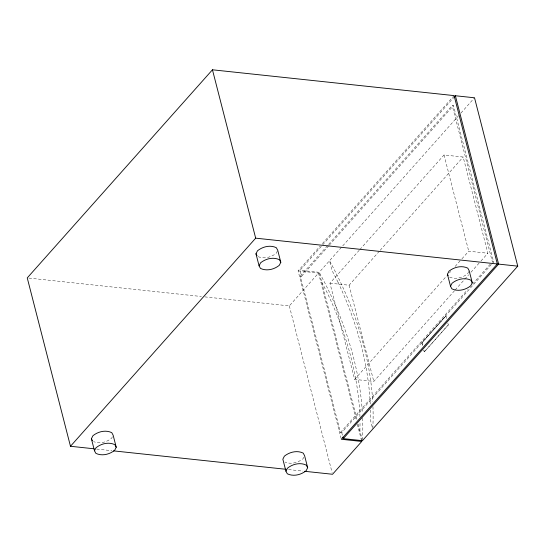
<?xml version="1.0" encoding="UTF-8"?>
<svg xmlns="http://www.w3.org/2000/svg" width="545" height="545" viewBox="0 0 545 545"><rect width="100%" height="100%" fill="white"/><g stroke="black" fill="none" stroke-linecap="round" stroke-linejoin="round"><path stroke-width="0.41" stroke-dasharray="2.73 2.04" d="M359.925 430.891L360.047 421.523M370.355 409.942L370.232 419.303L372.33 427.457M112.372 436.736L111.609 438.255C106.704 442.186 99.51 444.243 93.563 441.607M277.344 251.027L276.199 253.309C271.294 257.233 264.1 259.291 258.153 256.654M303.824 457.187L303.054 458.706C298.149 462.63 290.955 464.687 285.015 462.051M468.789 271.478L467.644 273.76C462.739 277.684 455.545 279.742 449.598 277.105M341.122 438.446L298.101 270.899L320.147 246.136M322.408 243.595L454.101 95.607M491.365 264.495L341.749 432.614L340.475 432.478L300.336 276.145L301.61 276.281L300.063 270.266L454.251 97.01M300.336 276.145L328.001 245.059M328.567 244.419L452.207 105.478L453.488 105.614L493.627 261.954L491.931 263.855M301.61 276.281L328.71 245.829M329.275 245.196L453.488 105.614M204.777 296.875L289.32 305.902L318.525 273.086L356.273 420.093M458.706 115.56L319.213 272.309L300.063 270.266M460.968 113.019L474.525 97.787M454.55 290.683L373.795 381.432L354.645 379.388L329.943 283.175L359.312 250.175M359.877 249.542L444.025 154.984L463.168 157.035L487.87 253.241L479.961 262.125M329.943 283.175L349.093 285.219L379.586 250.952M380.151 250.319L463.168 157.035M354.645 379.388L446.702 275.947M449.523 272.772L450.654 271.505M455.17 266.423L461.383 259.447M461.949 258.814L468.727 251.197L487.87 253.241M455.116 290.049L464.149 279.892M464.715 279.258L468.666 274.816M470.928 272.275L479.402 262.758M340.475 432.478L467.508 289.736M472.59 284.02L491.222 263.085M421.891 342.873L446.008 315.855L421.891 342.873L422.736 346.157M448.324 324.875L424.276 351.9L448.324 324.875L447.84 323.226M493.627 261.954L492.346 261.818L452.207 105.478M298.101 270.899L318.525 273.086M28.939 278.093L201.398 296.514M96.683 449.073L111.902 450.701M288.584 469.572L302.959 471.105M338.023 282.235L332.034 270.511L329.521 260.728A344.345 238.86 41.7 0 1 372.712 401.672M321.727 282.099L327.715 293.816A341.122 236.625 41.7 0 1 359.959 416.591M444.025 154.984L468.727 251.197M445.946 315.848L446.852 319.132M421.959 342.88L422.797 346.164M349.093 285.219L373.795 381.432M356.955 419.323L319.213 272.309A344.345 238.86 41.7 0 1 362.398 413.253M358.222 424.248L362.439 440.673M357.322 424.201L361.328 439.801M341.749 432.614L342.907 437.124M289.32 305.902L332.123 472.624M362.636 418.158A344.345 238.86 41.7 0 1 362.541 439.032M338.029 282.235A341.122 236.625 41.7 0 1 370.266 405.01M372.944 406.577A344.345 238.86 41.7 0 1 372.766 429.099M424.276 351.9L423.853 350.265L424.208 351.893"/><path stroke-width="0.82" d="M91.397 438.759L92.929 435.714C98.059 431.565 105.628 429.671 111.759 432.648L113.142 435.217L116.228 447.241L114.695 450.286C109.565 454.435 101.997 456.329 95.865 453.351L94.483 450.783L91.397 438.759L92.432 440.68M94.483 450.783L96.015 447.745C101.145 443.596 108.714 441.695 114.845 444.672L116.228 447.241M255.987 253.806L257.512 250.768C262.649 246.619 270.211 244.719 276.342 247.703L277.725 250.271L280.811 262.295L279.285 265.333C274.155 269.482 266.587 271.383 260.456 268.399L259.073 265.837L255.987 253.806L257.022 255.734M259.073 265.837L260.605 262.792C265.735 258.643 273.297 256.75 279.428 259.727L280.811 262.295M285.934 471.227L287.46 468.189C292.59 464.04 300.159 462.146 306.29 465.123L307.673 467.692L306.147 470.73C301.017 474.879 293.448 476.78 287.317 473.796L285.934 471.227L282.848 459.203L284.374 456.165C289.504 452.016 297.073 450.116 303.204 453.099L304.587 455.668L307.673 467.692M447.431 274.258L448.964 271.212C454.094 267.064 461.663 265.17 467.794 268.147L469.177 270.715L472.263 282.739L470.73 285.784C465.6 289.933 458.038 291.827 451.9 288.85L450.517 286.282L447.431 274.258L448.126 275.538M450.517 286.282L452.05 283.243C457.18 279.095 464.749 277.194 470.88 280.178L472.263 282.739M361.328 439.801L361.751 441.45L341.334 439.263L497.326 263.971L454.101 95.607L212.455 69.794L27.25 277.909L70.475 446.273L94.149 448.801M70.475 446.273L255.68 238.158L497.326 263.971M454.251 97.01L455.375 95.743L474.525 97.787L517.75 266.151L362.439 440.673L343.296 438.63L342.907 437.124M343.296 438.63L498.607 264.107L517.75 266.151M361.751 441.45L332.545 474.266L304.648 471.289M113.592 450.879L286.05 469.3M455.375 95.743L498.607 264.107M212.455 69.794L255.68 238.158"/></g></svg>
